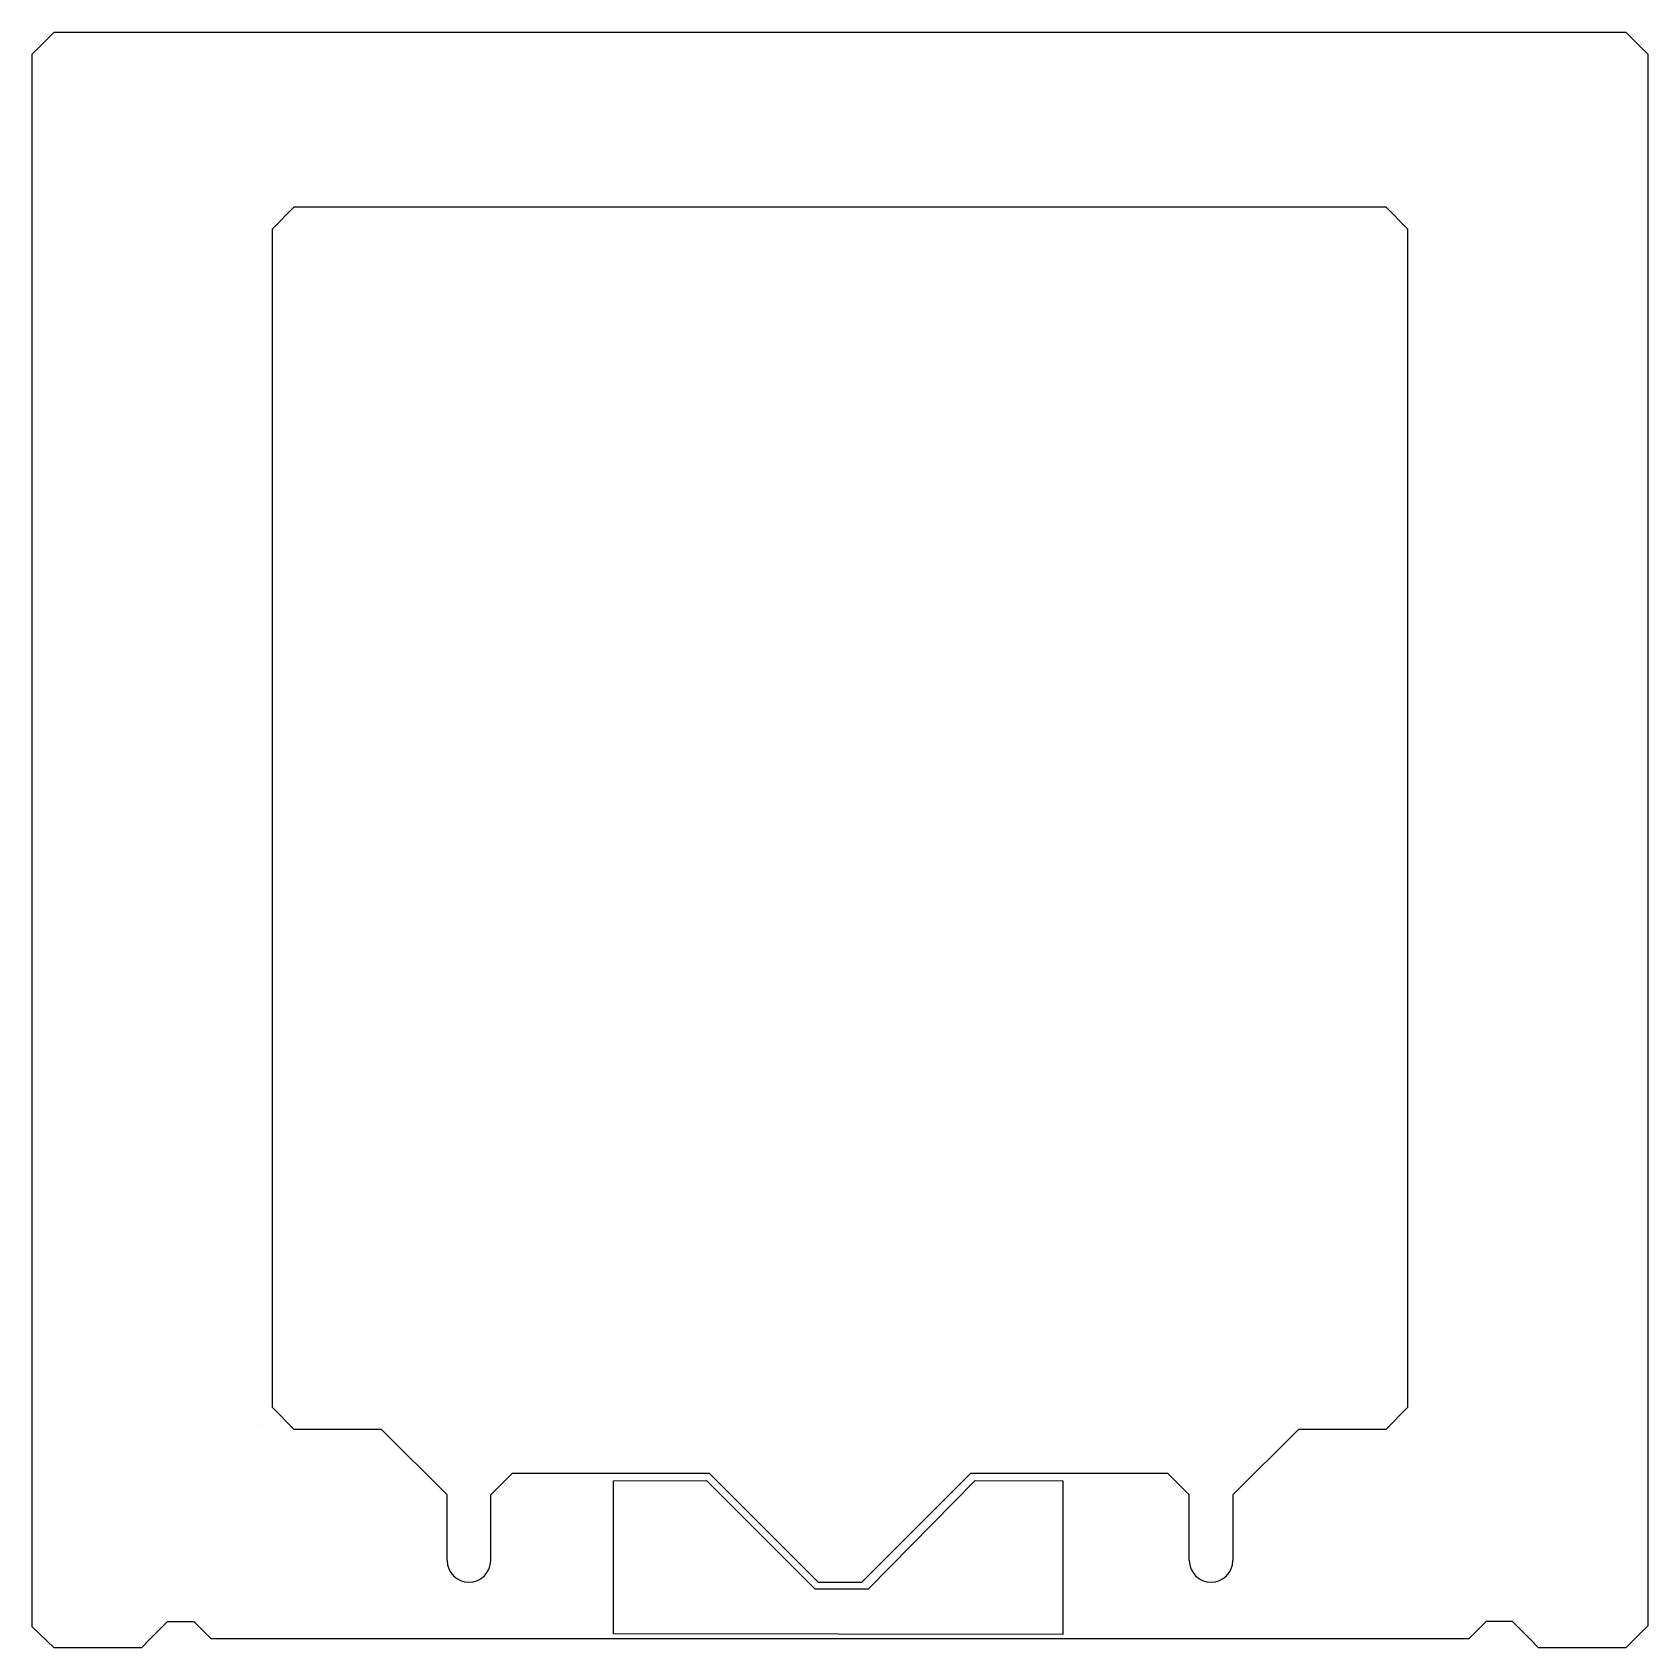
# Model space of a CAD drawing. Extents: x 0 to 370, y 0 to 370.
import ezdxf

# ---------------------------------------------------------------- set-up
doc = ezdxf.new("R2010")
doc.units = 0
for name, color, linetype in [('cutout', 7, 'CONTINUOUS'), ('Inside', 2, 'CONTINUOUS'), ('Outside', 4, 'CONTINUOUS')]:
    doc.layers.add(name, color=color, linetype=linetype)

msp = doc.modelspace()

# ---------------------------------------------------------------- linework, layer by layer
at = {"layer": 'cutout'}
for p, q in [((133.13, 38.24), (154.44, 38.26)), ((133.13, 3.2), (133.13, 38.24)), ((154.44, 38.26), (179.23, 13.46)), ((191.56, 13.46), (215.93, 38.26)), ((215.93, 38.26), (236.03, 38.24)), ((236.03, 38.24), (236.03, 3.04)), ((179.23, 13.46), (191.56, 13.46)), ((236.03, 3.04), (133.13, 3.2))]:
    msp.add_line(p, q, dxfattribs=at)
at = {"layer": 'Inside'}
for p, q in [((55, 325), (60, 330)), ((60, 330), (310, 330)), ((310, 330), (315, 325)), ((55, 55), (55, 325)), ((315, 325), (315, 55)), ((60, 50), (55, 55)), ((315, 55), (310, 50)), ((80, 50), (60, 50)), ((95, 35), (80, 50)), ((290, 50), (275, 35)), ((310, 50), (290, 50)), ((105, 35), (110, 40)), ((110, 40), (155, 40)), ((180, 15), (155, 40)), ((190, 15), (215, 40)), ((215, 40), (260, 40)), ((265, 35), (260, 40)), ((95, 20), (95, 35)), ((105, 20), (105, 35)), ((265, 20), (265, 35)), ((275, 35), (275, 20)), ((180, 15), (190, 15))]:
    msp.add_line(p, q, dxfattribs=at)
for centre in [(100, 20), (270, 20)]:
    msp.add_arc(centre, 5, 180, 0, dxfattribs=at)
at = {"layer": 'Outside'}
for p, q in [((0, 365), (5, 370)), ((5, 370), (365, 370)), ((365, 370), (370, 365)), ((0, 4.81), (0, 365)), ((370, 365), (370, 5)), ((51.84, 51.19), (51.84, 51.19)), ((51.84, 51.19), (51.84, 51.19)), ((51.84, 51.19), (51.84, 51.19)), ((51.84, 51.19), (51.84, 51.19)), ((5, 0), (0, 4.81)), ((27, 2), (31, 6)), ((31, 6), (37, 6)), ((37, 6), (41, 2)), ((333, 6), (329, 2)), ((339, 6), (333, 6)), ((343, 2), (339, 6)), ((370, 5), (365, 0)), ((25, 0), (5, 0)), ((27, 2), (25, 0)), ((329, 2), (41, 2)), ((345, 0), (343, 2)), ((365, 0), (345, 0))]:
    msp.add_line(p, q, dxfattribs=at)

doc.saveas('drawing.dxf')
